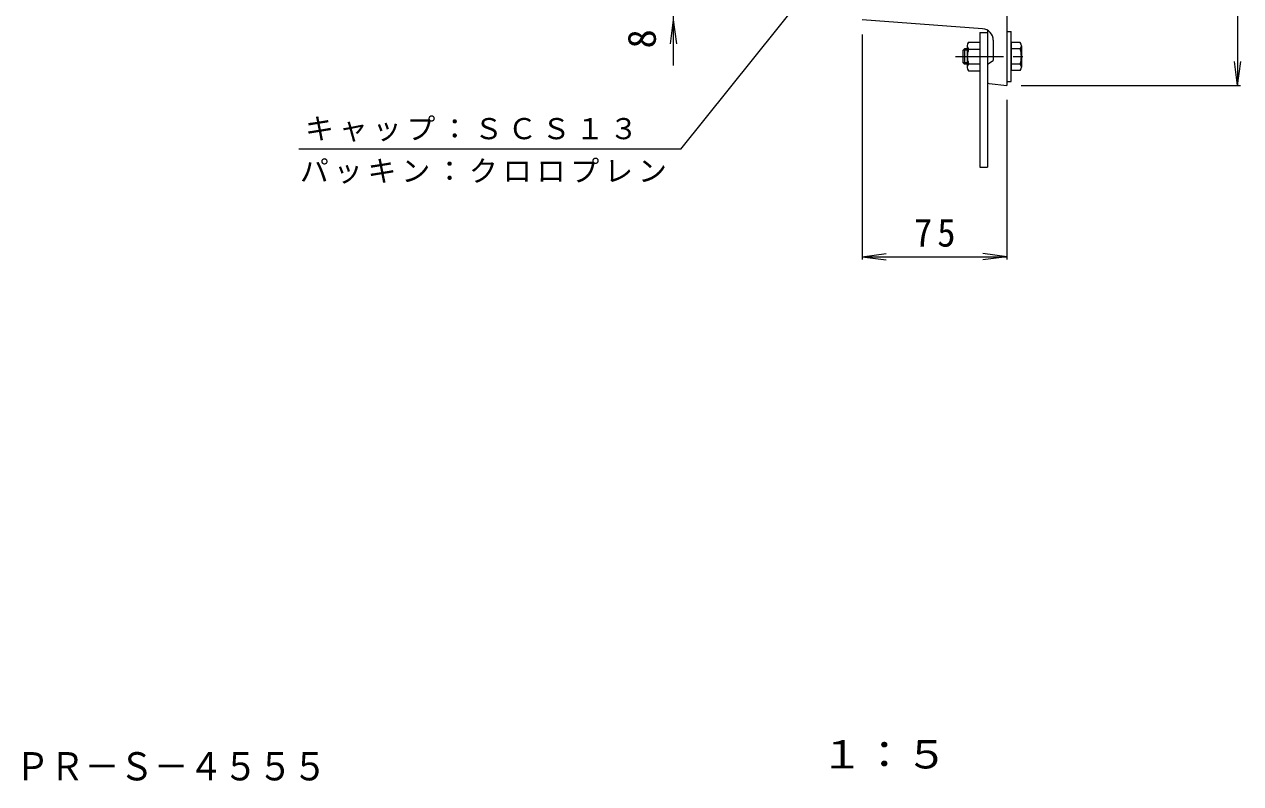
# Model space of a CAD drawing. Units: millimetres, scale not verified. Extents: x -960 to 895, y -688 to 688.
# Drawn here: x 39 to 671, y -688 to -293 of the extents above; entities that cross this region are included whole.
import ezdxf
from ezdxf.enums import TextEntityAlignment as Align

# ---------------------------------------------------------------- set-up
doc = ezdxf.new("R2010")
doc.units = ezdxf.units.MM
doc.header["$LTSCALE"] = 5
doc.linetypes.add('CHAIN1', pattern=[8, 5, -1, 1, -1])
for name, color, linetype, lineweight in [('1-0_1-0ﾚｲﾔ', 2, 'Continuous', 9), ('1-3_1-3ﾚｲﾔ', 4, 'Continuous', 9), ('1-4_1-4ﾚｲﾔ', 7, 'Continuous', 9), ('1-E', 7, 'Continuous', 9)]:
    doc.layers.add(name, color=color, linetype=linetype, lineweight=lineweight)
doc.layers.add('F-4_F-4ﾚｲﾔ', color=2, linetype='Continuous')
doc.styles.add('ＭＳ ゴシック', font='')
doc.styles.get('ＭＳ ゴシック').set_extended_font_data('MS Gothic')

msp = doc.modelspace()

# ---------------------------------------------------------------- linework, layer by layer
at = {"layer": '1-0_1-0ﾚｲﾔ'}
for p, q in [((549.077, 285.068), (549.077, -324.933)), ((536.527, -295.515), (474.077, -290.933)), ((539.077, -296.302), (539.077, -323.028)), ((542.077, -301.498), (542.077, -311.933)), ((549.077, -296.932), (551.377, -296.932)), ((551.377, -322.932), (551.377, -296.932)), ((556.067, -305.932), (551.377, -305.932)), ((539.077, -313.933), (542.077, -311.933)), ((556.067, -313.932), (551.377, -313.932)), ((539.978, -324.023), (549.077, -324.933)), ((549.077, -322.932), (551.377, -322.932))]:
    msp.add_line(p, q, dxfattribs=at)
at = {"layer": '1-0_1-0ﾚｲﾔ', "color": 4, "linetype": 'CHAIN1'}
msp.add_line((522.427, -309.932), (559.395, -309.932), dxfattribs=at)
at = {"layer": '1-0_1-0ﾚｲﾔ'}
for centre, radius, start, end in [((536.077, -301.498), 6, 0, 85.7001), ((540.077, -323.028), 1, 180, 264.2887)]:
    msp.add_arc(centre, radius, start, end, dxfattribs=at)
at = {"layer": '1-3_1-3ﾚｲﾔ', "color": 2}
for p, q in [((529.299, -302.432), (535.077, -302.432)), ((535.077, -302.432), (535.077, -317.432)), ((551.377, -302.742), (551.377, -317.122)), ((556.067, -302.742), (551.377, -302.742)), ((528.577, -306.609), (526.377, -306.609)), ((527.054, -305.932), (527.054, -313.932)), ((528.577, -305.932), (527.054, -305.932)), ((528.577, -304.309), (528.577, -315.556)), ((529.299, -306.185), (535.077, -306.185)), ((556.677, -304.337), (556.677, -315.527)), ((528.577, -313.256), (526.377, -313.256)), ((528.577, -313.932), (527.054, -313.932)), ((529.299, -313.68), (535.077, -313.68)), ((529.299, -317.432), (535.077, -317.432)), ((556.067, -317.122), (551.377, -317.122))]:
    msp.add_line(p, q, dxfattribs=at)
at = {"layer": '1-3_1-3ﾚｲﾔ'}
for p, q in [((535.077, -297.432), (535.077, -367.432)), ((535.077, -367.432), (539.077, -367.432))]:
    msp.add_line(p, q, dxfattribs=at)
msp.add_lwpolyline([(535.077, -297.432), (539.077, -297.432), (539.077, -367.432)], dxfattribs=at)
at = {"layer": '1-3_1-3ﾚｲﾔ', "color": 2}
msp.add_lwpolyline([(527.054, -313.932), (526.377, -313.256), (526.377, -306.609), (527.054, -305.932)], dxfattribs=at)
for centre, radius, start, end in [((531.377, -304.309), 2.8, 137.92537, 222.07443), ((554.287, -304.337), 2.39, 318.13611, 41.86389), ((538.666, -309.932), 10.089, 158.19786, 201.80214), ((543.259, -309.932), 13.418, 342.6564, 17.3436), ((531.377, -315.556), 2.8, 137.92572, 222.07428), ((554.287, -315.527), 2.39, 318.13611, 41.86389)]:
    msp.add_arc(centre, radius, start, end, dxfattribs=at)
at = {"layer": '1-4_1-4ﾚｲﾔ'}
for p, q in [((668.919, -19.933), (668.919, -324.933)), ((375.905, -282.933), (375.905, -314.676)), ((375.905, -290.933), (374.274, -303.326)), ((375.905, -290.933), (377.537, -303.326)), ((474.077, -298.432), (474.077, -415.396)), ((668.919, -324.933), (667.287, -312.54)), ((668.919, -324.933), (670.55, -312.54)), ((556.577, -324.933), (670.419, -324.933)), ((549.077, -332.432), (549.077, -415.396)), ((474.077, -413.896), (486.47, -412.265)), ((474.077, -413.896), (549.077, -413.896)), ((474.077, -413.896), (486.47, -415.528)), ((549.077, -413.896), (536.684, -412.265)), ((549.077, -413.896), (536.684, -415.528))]:
    msp.add_line(p, q, dxfattribs=at)
at = {"layer": '1-E'}
for q in [(474.077, -240.364), (181.483, -358.011)]:
    msp.add_line((379.829, -358.011), q, dxfattribs=at)

# ---------------------------------------------------------------- texts
at = {"layer": '1-4_1-4ﾚｲﾔ', "color": 2, "style": 'ＭＳ ゴシック'}
msp.add_text('8', height=14.66, rotation=90, dxfattribs=at).set_placement((371.243, -305.746), align=Align.BOTTOM_LEFT)
at = {"layer": '1-4_1-4ﾚｲﾔ', "color": 2, "insert": (500.952, -408.896), "char_height": 14.66, "attachment_point": 7, "style": 'ＭＳ ゴシック'}
msp.add_mtext('\\T1.27;\\W0.95;75', dxfattribs=at)
at = {"layer": '1-E', "char_height": 11, "attachment_point": 7, "style": 'ＭＳ ゴシック'}
for s, insert in [('\\T1.17;キャップ：ＳＣＳ１３', (184.691, -354.237)), ('\\T1.17;パッキン：クロロプレン', (182.033, -375.983))]:
    msp.add_mtext(s, dxfattribs=dict(at, insert=insert))
at = {"layer": 'F-4_F-4ﾚｲﾔ', "style": 'ＭＳ ゴシック'}
for s, width, p in [('カラー舗装用鉄蓋\u3000ＭＲＯＰＲ－Ｓ－４５５５', 0.9, (-181.731, -690.2)), ('１：５', 1.1, (452.5, -684.006))]:
    msp.add_text(s, height=14.66, dxfattribs=dict(at, width=width)).set_placement(p, align=Align.BOTTOM_LEFT)

doc.saveas('drawing.dxf')
